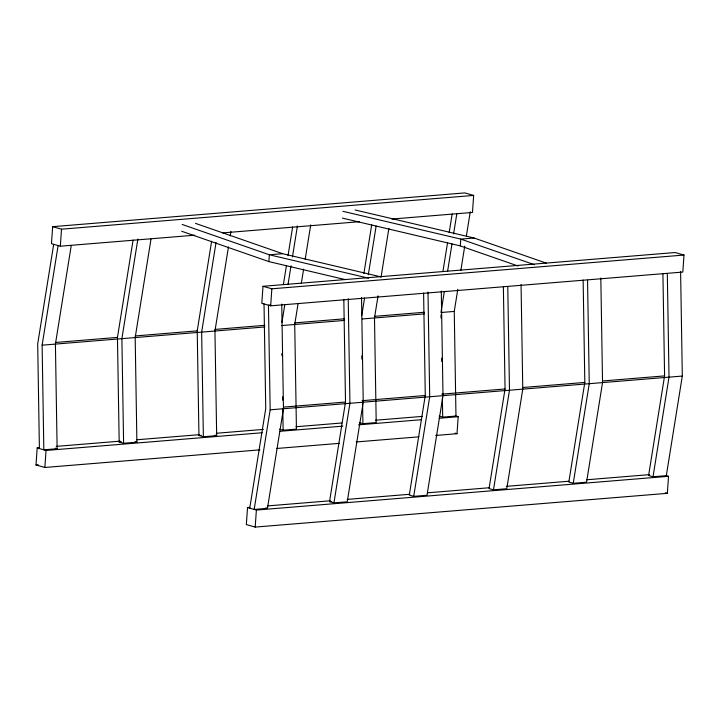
<?xml version="1.0" encoding="UTF-8"?>
<svg xmlns="http://www.w3.org/2000/svg" width="720" height="720" viewBox="0 0 720 720"><rect width="100%" height="100%" fill="white"/><g stroke="black" fill="none" stroke-linecap="round" stroke-linejoin="round"><path stroke-width="1.08" d="M259.884 449.856L44.856 467.469L36 464.958L37.188 447.939L39.429 447.759M391.833 219.051L472.473 212.445L473.661 195.426L464.805 192.915L52.659 226.674L51.471 243.693L60.327 246.204L194.724 235.197M44.856 467.469L46.044 450.45L37.188 447.939M60.327 246.204L61.515 229.185L52.659 226.674M249.768 507.375L247.527 507.555L246.339 524.574L255.195 527.085L667.341 493.326L668.529 476.307L665.577 475.47M262.998 286.29L261.81 303.309L270.666 305.82L682.812 272.061L684 255.042L675.144 252.531L262.998 286.29L271.854 288.801L684 255.042M345.267 279.603L268.866 261.594L269.343 254.781L182.178 224.451M255.195 527.085L256.383 510.066L247.527 507.555M270.666 305.82L271.854 288.801M518.085 266.013L460.314 245.907L460.791 239.103L342.927 211.32M435.717 435.456L457.002 433.71L458.19 416.691L455.238 415.854M53.685 244.323L37.692 343.935L39.402 448.569M71.235 245.592L55.413 344.097L57.123 448.731L43.83 449.82L42.12 345.186L58.113 245.574M151.002 239.058L135.18 337.563L136.899 442.197L123.606 443.286L119.178 442.035L117.459 337.401L133.101 240.003M137.88 239.04L121.887 338.652L123.606 443.286M228.456 246.915L214.947 331.029L216.666 435.663L203.373 436.752L198.945 435.501L197.226 330.867L211.626 241.218M216.054 242.469L201.654 332.118L203.373 436.752M230.238 235.845L230.949 231.417M283.392 284.49L286.416 265.671M288.018 255.708L292.635 226.935M249.741 508.185L265.743 408.573L264.024 303.939M281.961 322.263L284.805 304.56M288 284.634L291.024 265.824M292.446 256.968L297.423 225.972M270.666 305.01L268.452 305.19L270.171 409.824L254.169 509.436L267.462 508.347L283.464 408.735L281.745 304.101M298.098 303.471L294.723 324.495L296.433 429.129L283.14 430.218L279.594 429.219M301.293 283.545L303.606 269.154M305.208 259.2L310.716 224.883M363.879 273.528L371.7 224.829M361.521 297.567L363.231 402.201L347.238 501.813L333.945 502.902L329.517 501.651L345.51 402.039L343.827 299.628M361.728 315.729L364.572 298.026M368.307 274.779L376.128 226.08M333.945 502.902L349.938 403.29L348.219 298.656M378.045 295.83L374.49 317.961L376.209 422.595L362.907 423.684L359.37 422.685M381.069 277.011L388.89 228.312M442.935 271.422L447.561 242.64M449.154 232.677L452.178 213.867M423.603 293.094L425.277 395.505L409.284 495.117L413.712 496.368L427.005 495.279L443.007 395.667L441.288 291.033M444.339 291.492L440.964 312.516L454.257 311.427L457.812 289.296M447.543 271.566L451.989 243.9M453.582 233.937L456.786 214.011M413.712 496.368L429.705 396.756L427.995 292.122M460.836 270.477L464.742 246.132M466.344 236.169L470.259 211.815M503.37 286.56L505.053 388.971L489.051 488.583L493.479 489.834L506.772 488.745L522.774 389.133L521.055 284.499M493.479 489.834L509.481 390.222L507.78 286.704M583.137 280.026L584.82 382.437L568.818 482.049L573.246 483.3L586.548 482.211L602.541 382.599L600.822 277.965M573.246 483.3L589.248 383.688L587.547 280.17M662.913 273.492L664.587 375.903L648.594 475.515L653.022 476.766L666.315 475.677L682.308 376.065L680.598 271.431M653.022 476.766L669.015 377.154L667.323 273.636M61.515 229.185L473.661 195.426M222.723 232.902L359.352 221.715M380.862 276.849L282.645 253.692L269.343 254.781L368.658 278.199M546.552 263.232L474.084 238.014L460.791 239.103L534.312 264.681M55.413 342.486L117.459 337.401M135.189 335.952L197.226 330.867M214.956 329.418L264.807 325.332M294.723 322.884L344.583 318.798M374.49 316.35L424.35 312.264M42.12 345.186L264.807 326.952M281.421 325.584L344.574 320.418M362.304 318.96L424.35 313.884M283.464 407.115L345.51 402.039M362.133 400.671L425.277 395.505M441.9 394.137L505.053 388.971M522.774 387.513L584.82 382.437M602.541 380.979L664.587 375.903M270.171 409.824L682.308 376.065M56.232 446.382L120.069 441.153M136.863 439.776L199.584 434.637M216.378 433.26L263.421 429.408M295.902 426.744L341.82 422.991M375.417 420.237L422.451 416.385M119.178 442.035L121.392 441.855M198.945 435.501L201.159 435.321M439.137 416.151L442.683 417.15L455.976 416.061L454.257 311.427M46.044 450.45L262.197 432.747M280.116 431.28L342.837 426.141M358.515 424.854L421.227 419.715M439.146 418.248L458.19 416.691M36 464.958L38.241 464.778M276.687 448.479L339.408 443.34M356.202 441.963L418.923 436.833M267.687 505.899L330.408 500.769M347.202 499.392L409.923 494.253M427.842 492.786L489.438 487.737M506.241 486.36L568.953 481.23M586.872 479.763L649.593 474.624M329.517 501.651L331.731 501.471M256.383 510.066L668.529 476.307M355.131 209.97L474.084 238.014M342.45 218.124L460.314 245.907M455.031 433.152L457.002 433.71M665.37 492.768L667.341 493.326M214.893 435.159L216.666 435.663M135.126 441.693L136.899 442.197M55.359 448.227L57.123 448.731M265.698 507.843L267.462 508.347M195.471 223.362L282.645 253.692M181.701 231.264L268.866 261.594M441 314.748L441.054 318.087M441.711 358.155L441.765 361.494M442.368 398.232L442.683 417.15M361.8 355.788L361.854 359.127M362.529 400.311L362.907 423.684M281.88 353.412L281.916 355.644M282.591 396.828L282.645 400.167M282.798 409.068L283.14 430.218"/></g></svg>
